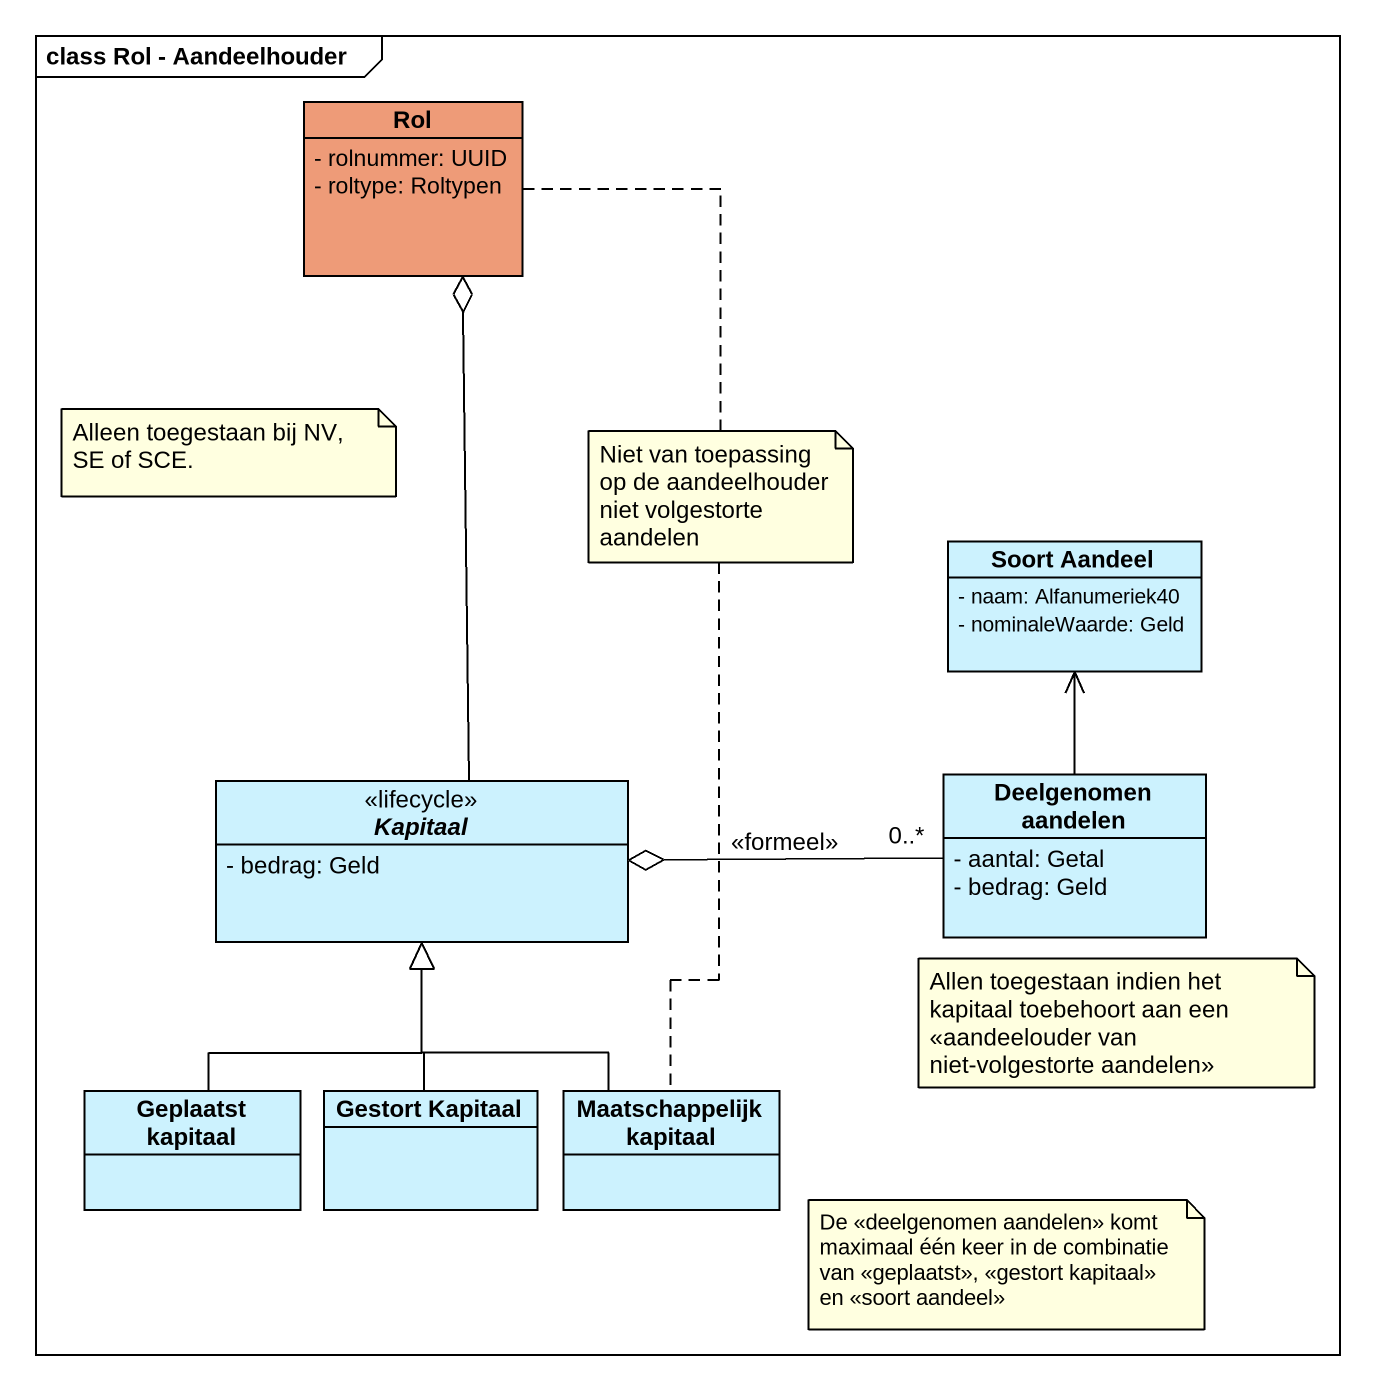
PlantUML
@startuml
mainframe class Rol - Aandeelhouder
hide circle
hide empty members
skinparam classAttributeIconSize 0
class Rol #EE9B78 {
  - rolnummer: UUID
  - roltype: Roltypen
}
class "Soort Aandeel" as Soort_Aandeel #CCF2FE {
  - naam: Alfanumeriek40
  - nominaleWaarde: Geld
}
abstract class Kapitaal <<lifecycle>> #CCF2FE {
  - bedrag: Geld
}
class "Deelgenomen aandelen" as Deelgenomen_aandelen #CCF2FE {
  - aantal: Getal
  - bedrag: Geld
}
class "Geplaatst kapitaal" as Geplaatst_kapitaal #CCF2FE
class "Gestort Kapitaal" as Gestort_Kapitaal #CCF2FE
class "Maatschappelijk kapitaal" as Maatschappelijk_kapitaal #CCF2FE
Kapitaal -up-o Rol
Deelgenomen_aandelen -up-> Soort_Aandeel
Deelgenomen_aandelen "0..*" -left-o Kapitaal : <<formeel>>
Geplaatst_kapitaal -up-|> Kapitaal
Gestort_Kapitaal -up-|> Kapitaal
Maatschappelijk_kapitaal -up-|> Kapitaal
note as N1
  Alleen toegestaan bij NV, SE of SCE.
end note
note as N2
  Niet van toepassing op de aandeelhouder niet volgestorte aandelen
end note
N2 .. Maatschappelijk_kapitaal
N2 .. Rol
note as N3
  Allen toegestaan indien het kapitaal toebehoort aan een <<aandeelouder van niet-volgestorte aandelen>>
end note
note as N4
  De <<deelgenomen aandelen>> komt maximaal één keer in de combinatie van <<geplaatst>>, <<gestort kapitaal>> en <<soort aandeel>>
end note
@enduml
